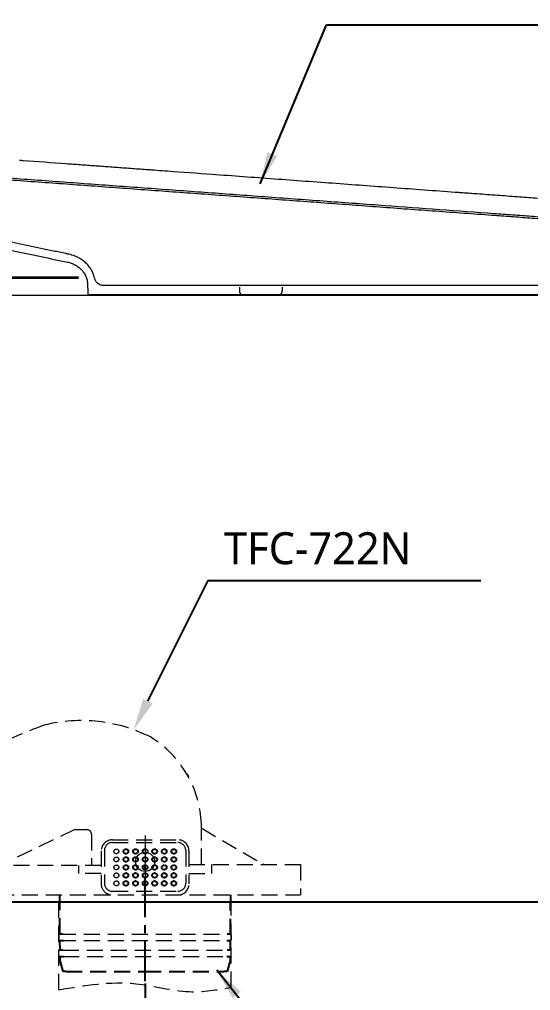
# Model space of a CAD drawing. Extents: x 3571 to 9666, y -561 to 1991.
# Drawn here: x 3953 to 4273, y -245 to 363 of the extents above; entities that cross this region are included whole.
import ezdxf

# ---------------------------------------------------------------- set-up
doc = ezdxf.new("R2010")
doc.units = 0
doc.header["$LTSCALE"] = 20
doc.header["$MEASUREMENT"] = 0
doc.linetypes.add('CENTER', pattern=[2, 1.25, -0.25, 0.25, -0.25])
doc.linetypes.add('HIDDEN', pattern=[0.375, 0.25, -0.125])
doc.layers.get('0').update_dxf_attribs({"linetype": 'CONTINUOUS'})
doc.layers.get('DEFPOINTS').update_dxf_attribs({"linetype": 'CONTINUOUS'})
for name, color, linetype in [('00_COMPONENTS', 7, 'CONTINUOUS'), ('1', 7, 'CONTINUOUS'), ('2', 2, 'CONTINUOUS'), ('3', 3, 'CONTINUOUS'), ('6', 6, 'CONTINUOUS'), ('CEN', 1, 'CENTER')]:
    doc.layers.add(name, color=color, linetype=linetype)
doc.styles.add('ROMANS', font='NanumGothic.ttf', dxfattribs={"height": 10.144927})
doc.styles.get("Standard").update_dxf_attribs({"font": 'NanumGothic.ttf'})
doc.dimstyles.get("Standard").update_dxf_attribs({"dimtxt": 2.7, "dimasz": 2.5, "dimexe": 1.5, "dimexo": 1.5, "dimgap": 1.5, "dimtad": 1, "dimdec": 0, "dimlfac": 10, "dimzin": 0, "dimdsep": 46, "dimtxsty": 'Standard', "dimcen": 0, "dimclrt": 2, "dimadec": 0, "dimazin": 0, "dimtfac": 1, "dimtdec": 0, "dimtmove": 0, "dimatfit": 3, "dimfxl": 0, "dimtolj": 1, "dimtzin": 0, "dimarcsym": 0})

# ---------------------------------------------------------------- blocks, each defined once
blk = doc.blocks.new('*D66')
at = {"color": 3, "lineweight": -2}
for p, q in [((3747.07, 188.91), (3747.07, -301.49)), ((4031.54, -240.81), (4031.54, -301.49)), ((3767.07, -296.49), (4011.54, -296.49))]:
    blk.add_line(p, q, dxfattribs=at)
at = {"color": 3}
for points in [[(3767.07, -293.15), (3767.07, -299.82), (3747.07, -296.49)], [(4011.54, -293.15), (4011.54, -299.82), (4031.54, -296.49)]]:
    blk.add_solid(points, dxfattribs=at)
at = {"layer": 'DEFPOINTS', "color": 0}
for p in [(3747.07, 190.41), (4031.54, -239.31, 0), (4031.54, -296.49)]:
    blk.add_point(p, dxfattribs=at)
at = {"color": 2, "insert": (3889.3, -270.15), "char_height": 30, "attachment_point": 5}
blk.add_mtext('\\A1;285', dxfattribs=at)
blk = doc.blocks.new('*D68')
at = {"color": 3, "lineweight": -2}
for p, q in [((3727.64, -191.09), (3727.64, -353.29)), ((4031.54, -240.81), (4031.54, -353.29)), ((3747.64, -348.29), (4011.54, -348.29))]:
    blk.add_line(p, q, dxfattribs=at)
at = {"color": 3}
for points in [[(3747.64, -344.95), (3747.64, -351.62), (3727.64, -348.29)], [(4011.54, -344.95), (4011.54, -351.62), (4031.54, -348.29)]]:
    blk.add_solid(points, dxfattribs=at)
at = {"layer": 'DEFPOINTS', "color": 0}
for p in [(3727.64, -189.59), (4031.54, -239.31, 0), (4031.54, -348.29)]:
    blk.add_point(p, dxfattribs=at)
at = {"color": 2, "insert": (3879.59, -321.94), "char_height": 30, "attachment_point": 5}
blk.add_mtext('\\A1;305', dxfattribs=at)
blk = doc.blocks.new('*D69')
at = {"color": 3, "lineweight": -2}
for p, q in [((4408.07, 227.57), (4408.07, -442.84)), ((3727.64, -191.09), (3727.64, -442.84)), ((3747.64, -437.84), (4388.07, -437.84))]:
    blk.add_line(p, q, dxfattribs=at)
at = {"color": 3}
for points in [[(3747.64, -434.5), (3747.64, -441.17), (3727.64, -437.84)], [(4388.07, -434.5), (4388.07, -441.17), (4408.07, -437.84)]]:
    blk.add_solid(points, dxfattribs=at)
at = {"layer": 'DEFPOINTS', "color": 0}
for p in [(4408.07, 229.07), (3727.64, -189.59), (4408.07, -437.84)]:
    blk.add_point(p, dxfattribs=at)
at = {"color": 2, "insert": (4067.86, -411.51), "char_height": 30, "attachment_point": 5}
blk.add_mtext('\\A1;680', dxfattribs=at)
blk = doc.blocks.new('A$C46AA2DB5')
at = {"color": 7, "linetype": 'Continuous', "lineweight": 15}
for p, q in [((242.64, 11.49), (242.64, 10.69)), ((365.69, 0), (345.92, 0)), ((368.13, 0), (365.69, 0)), ((368.17, 0), (368.13, 0))]:
    blk.add_line(p, q, dxfattribs=at)
for centre, start, end in [((345.92, 2), 185, 270), ((368.17, 2), 270, 355)]:
    blk.add_arc(centre, 2, start, end, dxfattribs=at)
for points, knots in [([(205.75, 84.65), (206.54, 84.6), (216.29, 83.89), (229.02, 82.96), (243.91, 81.87), (252.79, 81.23), (261.68, 80.58), (270.85, 79.91), (280.3, 79.22), (286.77, 78.75), (290, 78.51)], [0, 0, 0, 0, 0.028195, 0.347281, 0.452989, 0.558364, 0.663389, 0.769621, 0.885105, 1, 1, 1, 1]), ([(148.81, 76.08), (160.6, 75.21), (184.19, 73.48), (219.65, 70.89), (255.15, 68.3), (290.67, 65.71), (326.17, 63.12), (361.62, 60.54), (397, 57.95), (431.32, 55.38), (466.6, 52.8), (494.02, 50.8), (513.68, 49.37), (525.59, 48.49), (537.46, 47.62), (549.25, 46.75), (560.87, 45.88), (572.02, 45.05), (582.64, 44.27), (592.71, 43.52), (602.37, 42.8), (611.06, 42.16), (618.75, 41.59), (625.42, 41.1), (631.53, 40.65), (637, 40.24), (641.78, 39.89), (645.87, 39.59), (649.26, 39.34), (652.52, 39.11), (655.44, 38.9), (658.08, 38.71), (659.81, 38.58), (660.81, 38.51), (660.93, 38.5), (660.98, 38.5)], [0, 0, 0, 0, 0.056053, 0.11213, 0.168229, 0.22434, 0.280444, 0.336516, 0.392465, 0.448413, 0.504362, 0.560311, 0.5792, 0.59815, 0.617091, 0.635974, 0.65479, 0.673589, 0.69134, 0.709143, 0.726945, 0.744697, 0.759462, 0.774279, 0.789092, 0.803853, 0.818628, 0.833458, 0.848287, 0.863062, 0.890402, 0.917786, 0.945205, 0.972628, 1, 1, 1, 1]), ([(660.36, 39.63), (660.31, 39.63), (660.19, 39.64), (659.19, 39.72), (657.47, 39.84), (654.83, 40.03), (651.92, 40.24), (648.66, 40.47), (645.29, 40.72), (641.22, 41.01), (636.47, 41.35), (631.02, 41.74), (624.95, 42.18), (618.32, 42.66), (610.68, 43.21), (602.04, 43.84), (592.42, 44.54), (582.4, 45.27), (571.9, 46.03), (560.93, 46.83), (549.57, 47.66), (538.05, 48.5), (526.44, 49.35), (514.8, 50.2), (495.63, 51.6), (468.92, 53.55), (433.74, 56.11), (398.66, 58.74), (362.19, 61.4), (326.22, 64.03), (290.73, 66.62), (255.23, 69.22), (219.75, 71.81), (184.3, 74.39), (160.72, 76.1), (148.94, 76.96)], [0, 0, 0, 0, 0.027372, 0.054795, 0.082215, 0.109598, 0.136936, 0.151643, 0.166403, 0.181164, 0.195871, 0.210561, 0.225305, 0.240052, 0.254747, 0.272442, 0.290188, 0.307935, 0.32563, 0.34405, 0.362487, 0.380988, 0.399545, 0.418111, 0.436617, 0.49118, 0.545744, 0.604368, 0.662992, 0.719145, 0.775332, 0.831526, 0.887707, 0.943865, 1, 1, 1, 1]), ([(285.16, 78.87), (289.59, 78.54), (303.36, 77.54), (330.12, 75.58), (365.44, 73.01), (404.4, 70.16), (442.29, 67.33), (468.97, 65.38), (482.64, 64.38), (483.4, 64.33)], [0, 0, 0, 0, 0.066615, 0.206774, 0.402195, 0.597617, 0.793037, 0.98846, 1, 1, 1, 1]), ([(483.45, 64.32), (486.41, 64.11), (493.67, 63.58), (505.02, 62.75), (517.28, 61.85), (527.62, 61.1), (535.93, 60.49), (542.24, 60.03), (547.92, 59.62), (552.94, 59.25), (557.24, 58.94), (560.82, 58.68), (563.72, 58.47), (565.12, 58.36), (565.8, 58.31)], [0, 0, 0, 0, 0.092826, 0.227613, 0.356208, 0.47852, 0.551736, 0.622576, 0.691085, 0.757301, 0.821256, 0.882994, 0.942569, 1, 1, 1, 1]), ([(236.8, 25.7), (236.15, 25.83), (232.88, 26.51), (219.18, 29.35), (197.62, 33.82), (170.18, 39.52), (153.21, 43.04), (144.72, 44.8)], [0, 0, 0, 0, 0.02123, 0.10615, 0.44585, 0.722876, 1, 1, 1, 1]), ([(137.62, 41.16), (138.63, 40.95), (139.65, 40.74), (141.69, 40.32), (142.71, 40.11), (145.78, 39.47), (147.82, 39.05), (153.94, 37.78), (158.03, 36.93), (170.29, 34.39), (178.47, 32.69), (203.01, 27.6), (219.39, 24.2), (235.78, 20.8)], [0, 0, 0, 0, 0.03125, 0.03125, 0.0625, 0.0625, 0.125, 0.125, 0.25, 0.25, 0.5, 0.5, 1, 1, 1, 1]), ([(252.87, 10.71), (252.58, 11.72), (252, 13.74), (250.5, 16.54), (248.59, 19.07), (246.25, 21.32), (243.53, 23.2), (240.37, 24.77), (238.04, 25.37), (236.8, 25.7)], [0, 0, 0, 0, 0.135668, 0.271383, 0.408096, 0.544854, 0.689605, 0.834391, 1, 1, 1, 1]), ([(235.78, 20.8), (236.62, 20.63), (237.44, 20.39), (239.02, 19.82), (239.79, 19.47), (240.9, 18.87), (241.26, 18.66), (241.98, 18.2), (242.32, 17.96), (243.33, 17.19), (243.96, 16.63), (245.13, 15.41), (245.67, 14.75), (246.61, 13.35), (247.01, 12.61), (247.52, 11.45), (247.68, 11.05), (247.94, 10.25), (248.05, 9.84), (248.33, 8.61), (248.43, 7.78), (248.45, 6.93)], [0, 0, 0, 0, 0.125, 0.125, 0.25, 0.25, 0.3125, 0.3125, 0.375, 0.375, 0.5, 0.5, 0.625, 0.625, 0.75, 0.75, 0.8125, 0.8125, 0.875, 0.875, 1, 1, 1, 1]), ([(175.56, 11.49), (188.08, 11.49), (210.42, 11.49), (232.79, 11.49), (242.64, 11.49)], [0, 0, 0, 0, 0.559969, 1, 1, 1, 1]), ([(175.56, 10.69), (188.08, 10.69), (210.42, 10.69), (232.79, 10.69), (242.64, 10.69)], [0, 0, 0, 0, 0.559969, 1, 1, 1, 1]), ([(258.72, 6.08), (258.04, 6.14), (256.69, 6.28), (254.91, 7.31), (253.51, 8.81), (253.08, 10.08), (252.87, 10.71)], [0, 0, 0, 0, 0.251392, 0.502785, 0.754244, 1, 1, 1, 1]), ([(0, 0.04), (0, 0.04), (0.5, 0.04), (1.73, 0.04), (2, 0.04), (2.63, 0.04), (2.99, 0.04), (3.81, 0.04), (4.29, 0.04), (5.1, 0.04), (5.42, 0.04), (6.16, 0.04), (6.58, 0.04), (7.98, 0.04), (9.12, 0.04), (11.1, 0.04), (11.81, 0.04), (13.33, 0.04), (14.14, 0.04), (16.69, 0.04), (18.56, 0.04), (22.62, 0.04), (24.82, 0.04), (29.55, 0.04), (32.08, 0.04), (35.46, 0.04), (36.15, 0.04), (37.53, 0.04), (38.23, 0.04), (40.36, 0.04), (41.8, 0.04), (44.76, 0.04), (46.27, 0.04), (49.35, 0.04), (50.91, 0.04), (55.68, 0.04), (58.96, 0.04), (64.03, 0.04), (65.75, 0.04), (69.22, 0.04), (70.98, 0.04), (76.28, 0.04), (79.88, 0.04), (87.19, 0.04), (90.9, 0.04), (98.44, 0.04), (102.27, 0.04), (108.11, 0.04), (110.07, 0.04), (113.99, 0.04), (115.96, 0.04), (121.86, 0.04), (125.8, 0.04), (130.74, 0.04), (131.72, 0.04), (133.7, 0.04), (134.69, 0.04), (137.65, 0.04), (139.63, 0.04), (145.56, 0.04), (149.52, 0.04), (185.12, 0.04), (216.83, 0.04), (248.6, 0.04)], [0, 0, 0, 0, 0.125, 0.125, 0.15625, 0.15625, 0.1875, 0.1875, 0.21875, 0.21875, 0.234375, 0.234375, 0.25, 0.25, 0.28125, 0.28125, 0.296875, 0.296875, 0.3125, 0.3125, 0.34375, 0.34375, 0.375, 0.375, 0.40625, 0.40625, 0.414063, 0.414063, 0.421875, 0.421875, 0.4375, 0.4375, 0.453125, 0.453125, 0.46875, 0.46875, 0.5, 0.5, 0.515625, 0.515625, 0.53125, 0.53125, 0.5625, 0.5625, 0.59375, 0.59375, 0.625, 0.625, 0.640625, 0.640625, 0.65625, 0.65625, 0.6875, 0.6875, 0.695313, 0.695313, 0.703125, 0.703125, 0.71875, 0.71875, 0.75, 0.75, 1, 1, 1, 1]), ([(248.6, 0.04), (248.69, 0.04), (248.78, 0.04), (248.96, 0.04), (249.04, 0.04), (249.27, 0.04), (249.4, 0.04), (249.49, 0.04)], [0, 0, 0, 0, 0.25, 0.25, 0.5, 0.5, 1, 1, 1, 1]), ([(654.15, 5.83), (654.04, 5.83), (653.83, 5.83), (652.13, 5.83), (649.3, 5.83), (646.16, 5.83), (642.69, 5.83), (639.21, 5.84), (634.97, 5.85), (629.95, 5.86), (624.18, 5.88), (617.72, 5.89), (610.63, 5.91), (602.26, 5.93), (592.57, 5.95), (581.56, 5.97), (570.05, 5.99), (558.32, 6.01), (546.41, 6.02), (534.46, 6.04), (522.4, 6.06), (506.17, 6.06), (485.81, 6.06), (452.96, 6.07), (412.71, 6.07), (378.39, 6.07), (355.79, 6.07), (340.1, 6.07), (315.95, 6.07), (287.21, 6.08), (268.13, 6.08), (258.72, 6.08)], [0, 0, 0, 0, 0.040743, 0.081547, 0.122341, 0.163071, 0.182332, 0.201668, 0.221003, 0.240264, 0.259517, 0.278843, 0.298172, 0.31743, 0.341976, 0.366609, 0.391247, 0.4158, 0.439338, 0.46292, 0.486551, 0.510156, 0.557883, 0.605612, 0.701889, 0.798166, 0.805176, 0.833213, 0.889296, 0.945378, 1, 1, 1, 1])]:
    blk.add_open_spline(points, degree=3, knots=knots, dxfattribs=at)
for points in [[(248.45, 6.93), (248.6, 0.04)], [(343.82, 3), (343.79, 5.04)], [(343.92, 1.83), (343.82, 3)], [(370.26, 3), (370.16, 1.83)], [(370.3, 5.04), (370.26, 3)]]:
    blk.add_open_spline(points, degree=1, dxfattribs=at)

msp = doc.modelspace()

# ---------------------------------------------------------------- linework, layer by layer
for p, q in [((4394.19, 190.41), (3996.55, 190.41)), ((3772.22, -189.59), (4286.88, -189.59))]:
    msp.add_line(p, q)
at = {"color": 2, "linetype": 'HIDDEN', "lineweight": 0, "ltscale": 2}
for p, q in [((3987.54, -144.35, 0), (3940.82, -166.75, 0)), ((3987.54, -144.35, 0), (3994.95, -144.35, 0)), ((4066.83, -166.25, 0), (4066.83, -141.02, 0)), ((4067.04, -143.55, 0), (4105.32, -165.84, 0)), ((3997.95, -147.35, 0), (3997.95, -166.75, 0)), ((4011.04, -150.75, 0), (4052.04, -150.75, 0)), ((4004.04, -157.75, 0), (4004.04, -178.31, 0)), ((4006.04, -157.49, 0), (4006.04, -177.99, 0)), ((4011.04, -152.49, 0), (4052.04, -152.49, 0)), ((4057.04, -157.49, 0), (4057.04, -177.99, 0)), ((4059.04, -157.75, 0), (4059.04, -178.31, 0)), ((4004.04, -166.75, 0), (3934.78, -166.75, 0)), ((3989.88, -166.75, 0), (3989.88, -171.81, 0)), ((4059.04, -166.25, 0), (4128.93, -166.25, 0)), ((4073.43, -171.81, 0), (4073.43, -166.25, 0)), ((4128.93, -166.25, 0), (4128.93, -185.31, 0)), ((4004.04, -171.81, 0), (3989.88, -171.81, 0)), ((4059.04, -171.81, 0), (4073.43, -171.81, 0)), ((3864.43, -185.31, 0), (4128.93, -185.31, 0)), ((4011.04, -182.99, 0), (4052.04, -182.99, 0)), ((3977.53, -210.31, 0), (3977.53, -213.31, 0)), ((3978.22, -209.81, 0), (3978.03, -209.81, 0)), ((3978.22, -209.81, 0), (4085.05, -209.81, 0)), ((4085.55, -210.31, 0), (4085.55, -213.31, 0)), ((3978.23, -213.81, 0), (3978.03, -213.81, 0)), ((3978.23, -213.81, 0), (4085.05, -213.81, 0)), ((3980.04, -219.81, 0), (4083.04, -219.81, 0)), ((3980.34, -223.81, 0), (4082.74, -223.81, 0))]:
    msp.add_line(p, q, dxfattribs=at)
at = {"color": 3, "linetype": 'HIDDEN', "lineweight": 0, "ltscale": 2}
for p, q in [((3977.53, -244.73, 0), (3977.53, -185.31, 0)), ((4085.55, -243.24, 0), (4085.55, -185.31, 0))]:
    msp.add_line(p, q, dxfattribs=at)
at = {"color": 2, "linetype": 'HIDDEN', "ltscale": 2}
for p, q in [((3978.22, -209.81, 0), (3978.1, -185.31, 0)), ((4084.98, -185.31, 0), (4084.87, -209.81, 0)), ((4084.87, -209.81, 0), (4083.04, -209.81, 0)), ((3978.23, -213.81, 0), (3980.34, -213.81, 0)), ((3978.26, -219.81, 0), (3978.23, -213.81, 0)), ((4082.74, -213.81, 0), (4084.85, -213.81, 0)), ((4084.85, -213.81, 0), (4084.82, -219.81, 0)), ((3980.04, -219.81, 0), (3978.03, -219.81, 0)), ((3978.03, -223.81, 0), (3980.34, -223.81, 0)), ((3978.29, -226.31, 0), (3978.28, -223.81, 0)), ((4082.74, -223.81, 0), (4085.05, -223.81, 0)), ((4085.05, -219.81, 0), (4083.04, -219.81, 0)), ((4084.8, -223.81, 0), (4084.79, -226.31, 0)), ((3980.14, -233.31, 0), (3978.29, -226.31, 0)), ((4084.79, -226.31, 0), (4082.94, -233.31, 0)), ((3982.14, -233.31, 0), (3980.14, -233.31, 0)), ((3982.14, -233.31, 0), (4031.54, -233.31, 0)), ((4031.54, -233.31, 0), (4080.94, -233.31, 0)), ((4082.94, -233.31, 0), (4080.94, -233.31, 0))]:
    msp.add_line(p, q, dxfattribs=at)
at = {"linetype": 'HIDDEN', "ltscale": 2}
msp.add_line((3980.04, -209.81, 0), (3978.22, -209.81, 0), dxfattribs=at)
at = {"color": 2, "linetype": 'HIDDEN', "lineweight": 0, "ltscale": 2}
for centre in [(4013.54, -158.03, 0), (4013.54, -163.03, 0), (4013.54, -168.03, 0), (4013.54, -173.03, 0), (4013.54, -178.03, 0)]:
    msp.add_circle(centre, 1.5, dxfattribs=at)
for centre, radius, start, end in [((4099.49, -434.36, 0), 378.84, 110.24375, 116.5549), ((3991.65, -172.33, 0), 96.26, 63.28091, 103.9725), ((3999.88, -143.45, 0), 67, 2.08282, 58.46047), ((3994.95, -147.35, 0), 3, 0, 90), ((4011.04, -157.75, 0), 7, 90, 180), ((4052.04, -157.75, 0), 7, 360, 90), ((4011.04, -157.49, 0), 5, 90, 180), ((4052.04, -157.49, 0), 5, 0, 90), ((4106.83, -163.25, 0), 3, 239.7939, 270), ((4011.04, -178.31, 0), 7, 179.73808, 270), ((4011.04, -177.99, 0), 5, 180, 270), ((4052.04, -177.99, 0), 5, 270, 0), ((4052.04, -178.31, 0), 7, 270, 0), ((3978.03, -210.31, 0), 0.5, 90, 180), ((4085.05, -210.31, 0), 0.5, 0, 90), ((3978.03, -213.31, 0), 0.5, 180, 270), ((4085.05, -213.31, 0), 0.5, 270, 360), ((3978.03, -220.31, 0), 0.5, 90, 180), ((3978.03, -223.31, 0), 0.5, 180, 270), ((4085.05, -220.31, 0), 0.5, 0, 90), ((4085.05, -223.31, 0), 0.5, 270, 0)]:
    msp.add_arc(centre, radius, start, end, dxfattribs=at)
at = {"color": 3, "linetype": 'HIDDEN', "lineweight": 0, "ltscale": 2}
msp.add_spline([(3977.53, -244.73, 0), (4025.85, -240.9, 0), (4059.1, -245.86, 0), (4085.55, -243.24, 0)], degree=3, dxfattribs=at)
at = {"layer": '00_COMPONENTS', "color": 1, "linetype": 'CENTER', "lineweight": 0, "ltscale": 2}
msp.add_line((4031.54, -148.09), (4031.54, -181.09), dxfattribs=at)
at = {"layer": '1', "color": 2, "linetype": 'HIDDEN', "ltscale": 2}
for centre in [(4019.54, -158.03, 0), (4019.54, -158.03, 0), (4025.54, -158.03, 0), (4025.54, -158.03, 0), (4031.54, -158.03, 0), (4037.54, -158.03, 0), (4037.54, -158.03, 0), (4043.54, -158.03, 0), (4043.54, -158.03, 0), (4049.54, -158.03, 0), (4049.54, -158.03, 0), (4019.54, -163.03, 0), (4019.54, -163.03, 0), (4025.54, -163.03, 0), (4025.54, -163.03, 0), (4031.54, -163.03, 0), (4037.54, -163.03, 0), (4037.54, -163.03, 0), (4043.54, -163.03, 0), (4043.54, -163.03, 0), (4049.54, -163.03, 0), (4049.54, -163.03, 0), (4019.54, -168.03, 0), (4019.54, -168.03, 0), (4025.54, -168.03, 0), (4025.54, -168.03, 0), (4031.54, -168.03, 0), (4037.54, -168.03, 0), (4037.54, -168.03, 0), (4043.54, -168.03, 0), (4043.54, -168.03, 0), (4049.54, -168.03, 0), (4049.54, -168.03, 0), (4019.54, -173.03, 0), (4019.54, -173.03, 0), (4025.54, -173.03, 0), (4025.54, -173.03, 0), (4031.54, -173.03, 0), (4037.54, -173.03, 0), (4037.54, -173.03, 0), (4043.54, -173.03, 0), (4043.54, -173.03, 0), (4049.54, -173.03, 0), (4049.54, -173.03, 0), (4019.54, -178.03, 0), (4019.54, -178.03, 0), (4025.54, -178.03, 0), (4025.54, -178.03, 0), (4031.54, -178.03, 0), (4031.54, -178.03, 0), (4037.54, -178.03, 0), (4037.54, -178.03, 0), (4043.54, -178.03, 0), (4043.54, -178.03, 0), (4049.54, -178.03, 0), (4049.54, -178.03, 0)]:
    msp.add_circle(centre, 1.5, dxfattribs=at)
at = {"layer": '1', "color": 252, "linetype": 'HIDDEN', "ltscale": 2}
for centre in [(4031.54, -158.03, 0), (4031.54, -163.03, 0), (4031.54, -168.03, 0), (4031.54, -173.03, 0)]:
    msp.add_circle(centre, 1.5, dxfattribs=at)
msp.add_open_spline([(4057.57, -109.33, 0), (4057.9, -109.88, 0), (4058.22, -110.43, 0), (4058.53, -110.99, 0)], degree=3, dxfattribs=at)
msp.add_open_spline([(4057.57, -109.33, 0), (4057.9, -109.88, 0), (4058.22, -110.43, 0), (4058.53, -110.99, 0)], degree=3, dxfattribs=at)
at = {"layer": '3', "elevation": 0}
msp.add_lwpolyline([(4033.34, -63.92), (4071.08, 11.78), (4241.83, 11.78)], dxfattribs=at)
at = {"layer": '3', "color": 7, "linetype": 'Continuous', "lineweight": 0}
msp.add_circle((4031.54, -164.59), 6, dxfattribs=at)
msp.add_circle((4031.54, -164.59), 6, dxfattribs=at)
at = {"layer": '3'}
msp.add_solid([(4036.32, -65.41, 0), (4024.41, -81.82, 0), (4030.35, -62.43, 0)], dxfattribs=at)
at = {"layer": '6'}
msp.add_lwpolyline([(3727.64, -189.59), (5127.58, -189.59)], dxfattribs=at)
at = {"layer": 'CEN'}
msp.add_line((4031.54, -239.31, 0), (4031.54, -166.31, 0), dxfattribs=at)

# ---------------------------------------------------------------- block references
msp.add_blockref('A$C46AA2DB5', (3747.07, 190.37))

# ---------------------------------------------------------------- texts
at = {"layer": '2', "insert": (4080.96, 31.78, 0), "char_height": 20, "attachment_point": 4, "style": 'ROMANS'}
msp.add_mtext('TFC-722N', dxfattribs=at)

# ---------------------------------------------------------------- dimensions: what is measured, and where the dimension line sits
dim = msp.add_linear_dim(base=(4408.07, -437.84), p1=(3727.64, -189.59), p2=(4408.07, 229.07), dimstyle='Standard', override={"dimtxt": 30, "dimasz": 20, "dimexe": 5, "dimgap": 10, "dimlfac": 1, "dimzin": 12, "dimclrd": 3, "dimclre": 3, "dimazin": 2, "dimarcsym": 1})
dim.commit()
dim.dimension.update_dxf_attribs({"geometry": '*D69', "text_midpoint": (4067.86, -411.51)})
for base, p1, text, picture, middle in [((4031.54, -296.49), (3747.07, 190.41), '285', '*D66', (3889.3, -270.15)), ((4031.54, -348.29), (3727.64, -189.59), '305', '*D68', (3879.59, -321.94))]:
    dim = msp.add_linear_dim(base=base, p1=p1, p2=(4031.54, -239.31, 0), text=text, dimstyle='Standard', override={"dimtxt": 30, "dimasz": 20, "dimexe": 5, "dimgap": 10, "dimlfac": 1, "dimzin": 12, "dimclrd": 3, "dimclre": 3, "dimazin": 2, "dimarcsym": 1})
    dim.commit()
    dim.dimension.update_dxf_attribs({"geometry": picture, "text_midpoint": middle})

# ---------------------------------------------------------------- leaders
for points in [[(3884.01, 247.84), (3963.31, 435.49), (4111.61, 435.49)], [(4103.55, 260.28), (4145.14, 359.75), (4393.46, 359.75)], [(4076.4, -232.31, 0), (4125.35, -293.66, 0), (4309.45, -293.66, 0)]]:
    msp.add_leader(points, dimstyle='Standard', override={"dimtxt": 20, "dimasz": 20, "dimexe": 5, "dimgap": 10, "dimtad": 0, "dimlfac": 1, "dimzin": 12, "dimclrd": 3, "dimclre": 3, "dimazin": 2, "dimarcsym": 1})

doc.saveas('drawing.dxf')
